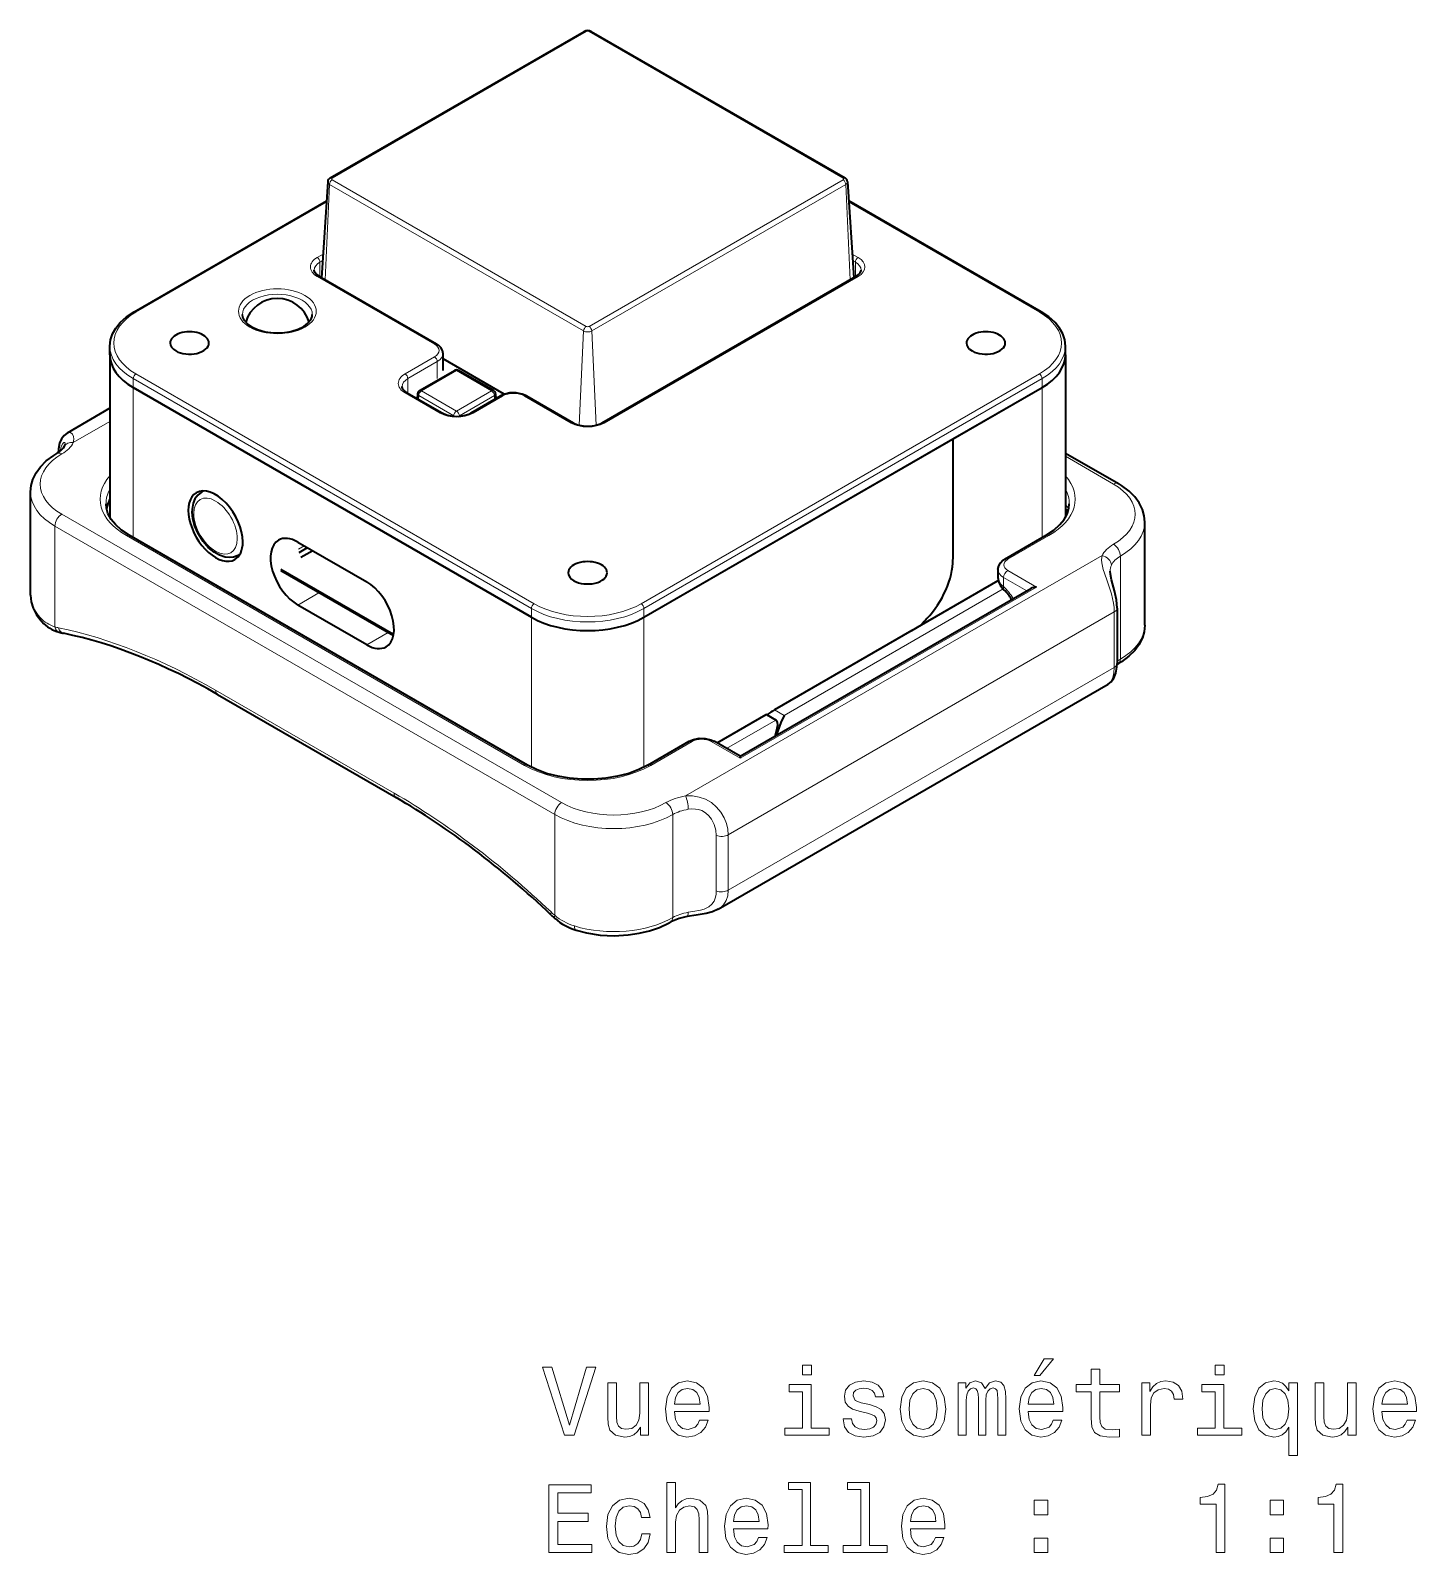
# Model space of a CAD drawing. Extents: x 525 to 800, y 334 to 571.
# Drawn here: x 702.4 to 773.8, y 492.6 to 571.1 of the extents above; entities that cross this region are included whole.
import ezdxf

# ---------------------------------------------------------------- set-up
doc = ezdxf.new("R2010")
doc.units = 0

msp = doc.modelspace()

# ---------------------------------------------------------------- linework, layer by layer
at = {"color": 7, "lineweight": 35, "ltscale": 0.37763}
for p, q in [((717.815, 563.503), (730.897, 571.055)), ((731.245, 571.055), (744.327, 563.503)), ((731.82, 550.886), (744.901, 558.438))]:
    msp.add_line(p, q, dxfattribs=at)
at = {"color": 7, "lineweight": 13, "ltscale": 0.377629}
for p, q in [((717.915, 563.493), (730.997, 571.045)), ((730.997, 555.854), (717.915, 563.407)), ((731.92, 550.876), (745.001, 558.428))]:
    msp.add_line(p, q, dxfattribs=at)
at = {"color": 7, "lineweight": 13, "ltscale": 0.37763}
for p, q in [((731.145, 571.045), (744.227, 563.493)), ((730.856, 555.618), (717.774, 563.171)), ((744.227, 563.407), (731.145, 555.854)), ((744.368, 563.171), (731.287, 555.618))]:
    msp.add_line(p, q, dxfattribs=at)
at = {"color": 7, "lineweight": 35, "ltscale": 0.123667}
for p, q in [((717.685, 563.301), (717.368, 558.365)), ((744.457, 563.301), (744.774, 558.365))]:
    msp.add_line(p, q, dxfattribs=at)
at = {"color": 7, "lineweight": 13, "ltscale": 0.122985}
for p, q in [((717.774, 563.171), (717.557, 558.256)), ((744.368, 563.171), (744.585, 558.256))]:
    msp.add_line(p, q, dxfattribs=at)
at = {"color": 7, "lineweight": 35, "ltscale": 0.286223}
for p, q in [((707.707, 556.601), (717.622, 562.326)), ((754.435, 556.601), (744.52, 562.326))]:
    msp.add_line(p, q, dxfattribs=at)
at = {"color": 7, "lineweight": 13, "ltscale": 0.283205}
for p, q in [((707.807, 556.591), (717.618, 562.255)), ((754.335, 556.591), (744.524, 562.255))]:
    msp.add_line(p, q, dxfattribs=at)
at = {"color": 7, "lineweight": 13, "ltscale": 0.008809}
for p, q in [((717.446, 559.584), (717.141, 559.408)), ((745.001, 559.408), (744.696, 559.584))]:
    msp.add_line(p, q, dxfattribs=at)
at = {"color": 7, "lineweight": 13, "ltscale": 0.004098}
msp.add_line((717.424, 559.245), (717.282, 559.163), dxfattribs=at)
at = {"color": 7, "lineweight": 13, "ltscale": 0.018721}
for p, q in [((717.282, 558.414), (717.282, 559.163)), ((744.86, 558.414), (744.86, 559.163))]:
    msp.add_line(p, q, dxfattribs=at)
at = {"color": 7, "lineweight": 13, "ltscale": 0.004097}
msp.add_line((744.86, 559.163), (744.718, 559.245), dxfattribs=at)
at = {"color": 7, "lineweight": 13, "ltscale": 0.174526}
msp.add_line((717.141, 558.428), (723.187, 554.938), dxfattribs=at)
at = {"color": 7, "lineweight": 35, "ltscale": 0.174527}
msp.add_line((717.241, 558.438), (723.287, 554.948), dxfattribs=at)
at = {"color": 7, "lineweight": 13, "ltscale": 0.121542}
for p, q in [((730.856, 555.618), (730.641, 550.761)), ((731.287, 555.618), (731.501, 550.761))]:
    msp.add_line(p, q, dxfattribs=at)
at = {"color": 7, "lineweight": 35, "ltscale": 0.011226}
for p, q in [((706.465, 554.387), (706.465, 554.836)), ((755.677, 554.387), (755.677, 554.836))]:
    msp.add_line(p, q, dxfattribs=at)
at = {"color": 7, "lineweight": 35, "ltscale": 0.209302}
for p, q in [((706.465, 554.387), (706.465, 546.015)), ((755.677, 554.387), (755.677, 546.015))]:
    msp.add_line(p, q, dxfattribs=at)
at = {"color": 7, "lineweight": 35, "ltscale": 0.021841}
msp.add_line((723.621, 553.574), (723.621, 554.448), dxfattribs=at)
at = {"color": 7, "lineweight": 13, "ltscale": 0.043888}
msp.add_line((723.187, 554.285), (721.667, 553.407), dxfattribs=at)
at = {"color": 7, "lineweight": 13, "ltscale": 0.043887}
for p, q in [((723.328, 554.04), (721.808, 553.162)), ((725.167, 551.386), (726.687, 552.264))]:
    msp.add_line(p, q, dxfattribs=at)
at = {"color": 7, "lineweight": 35, "ltscale": 0.052053}
msp.add_line((722.411, 552.545), (724.215, 553.586), dxfattribs=at)
at = {"color": 7, "lineweight": 13, "ltscale": 0.052051}
for p, q in [((722.511, 552.535), (724.315, 553.576)), ((722.37, 552.295), (724.173, 551.254)), ((722.511, 552.531), (724.315, 551.49)), ((724.463, 551.254), (726.266, 552.295))]:
    msp.add_line(p, q, dxfattribs=at)
at = {"color": 7, "lineweight": 13, "ltscale": 0.02184}
msp.add_line((723.328, 553.166), (723.328, 554.04), dxfattribs=at)
at = {"color": 7, "lineweight": 35, "ltscale": 0.091158}
msp.add_line((726.779, 552.36), (723.621, 554.183), dxfattribs=at)
at = {"color": 7, "lineweight": 13, "ltscale": 0.052052}
for p, q in [((726.125, 552.535), (724.322, 553.576)), ((721.667, 552.427), (723.47, 551.386)), ((724.322, 551.49), (726.125, 552.531))]:
    msp.add_line(p, q, dxfattribs=at)
at = {"color": 7, "lineweight": 35, "ltscale": 0.052052}
msp.add_line((726.225, 552.545), (724.422, 553.586), dxfattribs=at)
at = {"color": 7, "lineweight": 13, "ltscale": 0.011227}
for p, q in [((707.666, 553.162), (707.666, 552.713)), ((754.476, 553.162), (754.476, 552.713))]:
    msp.add_line(p, q, dxfattribs=at)
at = {"color": 7, "lineweight": 13}
for p, q in [((707.666, 553.162), (728.172, 541.323)), ((707.807, 553.407), (728.313, 541.568)), ((733.829, 541.568), (754.335, 553.407)), ((733.97, 541.323), (754.476, 553.162)), ((729.728, 531.321), (703.989, 546.181)), ((729.374, 530.708), (703.635, 545.568)), ((727.818, 533.239), (707.312, 545.079)), ((757.562, 544.043), (736.117, 531.662)), ((758.192, 541.141), (738.315, 529.665)), ((758.192, 538.283), (738.315, 526.807))]:
    msp.add_line(p, q, dxfattribs=at)
at = {"color": 7, "lineweight": 13, "ltscale": 0.018723}
msp.add_line((721.808, 552.413), (721.808, 553.162), dxfattribs=at)
at = {"color": 7, "lineweight": 35}
for p, q in [((707.666, 552.713), (728.172, 540.874)), ((728.172, 540.874), (707.666, 552.713)), ((733.97, 540.874), (754.476, 552.713)), ((727.968, 533.254), (707.462, 545.093)), ((737.798, 525.832), (757.881, 537.427))]:
    msp.add_line(p, q, dxfattribs=at)
at = {"color": 7, "lineweight": 13, "ltscale": 0.193422}
for p, q in [((707.666, 544.976), (707.666, 552.713)), ((754.476, 544.976), (754.476, 552.713))]:
    msp.add_line(p, q, dxfattribs=at)
at = {"color": 7, "lineweight": 35, "ltscale": 0.052051}
msp.add_line((721.767, 552.437), (723.57, 551.396), dxfattribs=at)
at = {"color": 7, "lineweight": 35, "ltscale": 0.006277}
for p, q in [((722.31, 552.383), (722.294, 552.132)), ((726.326, 552.383), (726.342, 552.132))]:
    msp.add_line(p, q, dxfattribs=at)
at = {"color": 7, "lineweight": 13, "ltscale": 0.005036}
for p, q in [((722.37, 552.295), (722.361, 552.094)), ((726.266, 552.295), (726.275, 552.094))]:
    msp.add_line(p, q, dxfattribs=at)
at = {"color": 7, "lineweight": 35, "ltscale": 0.043887}
msp.add_line((725.067, 551.396), (726.587, 552.274), dxfattribs=at)
at = {"color": 7, "lineweight": 13, "ltscale": 0.069402}
msp.add_line((727.818, 552.264), (730.223, 550.876), dxfattribs=at)
at = {"color": 7, "lineweight": 35, "ltscale": 0.069403}
msp.add_line((727.918, 552.274), (730.323, 550.886), dxfattribs=at)
at = {"color": 7, "lineweight": 35, "ltscale": 0.132681}
msp.add_line((749.88, 550.059), (754.476, 552.713), dxfattribs=at)
at = {"color": 7, "lineweight": 35, "ltscale": 0.063616}
msp.add_line((706.465, 551.634), (704.261, 550.362), dxfattribs=at)
at = {"color": 7, "lineweight": 13, "ltscale": 0.000707141}
msp.add_line((724.173, 551.254), (724.172, 551.225), dxfattribs=at)
at = {"color": 7, "lineweight": 13, "ltscale": 0.000707208}
msp.add_line((724.463, 551.254), (724.464, 551.225), dxfattribs=at)
at = {"color": 7, "lineweight": 13, "ltscale": 0.054419}
msp.add_line((706.465, 550.958), (704.58, 549.87), dxfattribs=at)
at = {"color": 7, "lineweight": 35, "ltscale": 0.459278}
msp.add_line((733.97, 540.874), (749.88, 550.059), dxfattribs=at)
at = {"color": 7, "lineweight": 35, "ltscale": 0.155135}
msp.add_line((749.88, 550.059), (749.88, 543.854), dxfattribs=at)
msp.add_line((749.88, 550.059), (749.88, 543.854), dxfattribs=at)
at = {"color": 7, "lineweight": 35, "ltscale": 0.078696}
msp.add_line((755.677, 549.331), (758.403, 547.757), dxfattribs=at)
at = {"color": 7, "lineweight": 13, "ltscale": 0.07148}
msp.add_line((758.153, 547.732), (755.677, 549.162), dxfattribs=at)
at = {"color": 7, "lineweight": 35, "ltscale": 0.132687}
msp.add_line((702.376, 542.016), (702.376, 547.324), dxfattribs=at)
at = {"color": 7, "lineweight": 35, "ltscale": 0.002855}
msp.add_line((711.277, 547.376), (711.178, 547.319), dxfattribs=at)
at = {"color": 7, "lineweight": 35, "ltscale": 0.00243}
msp.add_line((755.677, 546.225), (755.757, 546.17), dxfattribs=at)
at = {"color": 7, "lineweight": 35, "ltscale": 0.000408309}
msp.add_line((755.828, 546.362), (755.815, 546.373), dxfattribs=at)
at = {"color": 7, "lineweight": 35, "ltscale": 0.132674}
msp.add_line((759.766, 540.466), (759.766, 545.773), dxfattribs=at)
at = {"color": 7, "lineweight": 13, "ltscale": 0.129861}
for p, q in [((703.635, 545.568), (703.635, 540.374)), ((729.374, 530.708), (729.374, 525.514))]:
    msp.add_line(p, q, dxfattribs=at)
at = {"color": 7, "lineweight": 35, "ltscale": 0.061236}
for p, q in [((752.559, 543.869), (754.68, 545.093)), ((734.174, 533.254), (736.295, 534.479))]:
    msp.add_line(p, q, dxfattribs=at)
at = {"color": 7, "lineweight": 13, "ltscale": 0.061238}
msp.add_line((754.83, 545.079), (752.708, 543.854), dxfattribs=at)
at = {"color": 7, "lineweight": 35, "ltscale": 0.102675}
for p, q in [((716.141, 544.742), (719.697, 542.688)), ((719.697, 539.447), (716.141, 541.5))]:
    msp.add_line(p, q, dxfattribs=at)
at = {"color": 7, "lineweight": 13, "ltscale": 0.008436}
msp.add_line((716.184, 544.379), (716.476, 544.548), dxfattribs=at)
at = {"color": 7, "lineweight": 35, "ltscale": 0.012095}
msp.add_line((716.218, 544.213), (716.637, 544.455), dxfattribs=at)
at = {"color": 7, "lineweight": 35, "ltscale": 0.017762}
msp.add_line((716.914, 544.295), (716.298, 543.94), dxfattribs=at)
at = {"color": 7, "lineweight": 35, "ltscale": 0.002854}
msp.add_line((713.162, 544.111), (713.063, 544.054), dxfattribs=at)
at = {"color": 7, "lineweight": 35, "ltscale": 0.167708}
msp.add_line((715.271, 543.347), (721.08, 539.993), dxfattribs=at)
at = {"color": 7, "lineweight": 13, "ltscale": 0.132681}
for p, q in [((758.507, 544.017), (758.507, 538.71)), ((735.455, 530.708), (735.455, 525.401))]:
    msp.add_line(p, q, dxfattribs=at)
at = {"color": 7, "lineweight": 35, "ltscale": 0.167301}
msp.add_line((721.066, 539.919), (715.271, 543.265), dxfattribs=at)
at = {"color": 7, "lineweight": 35, "ltscale": 0.114252}
msp.add_line((748.263, 540.471), (752.221, 542.756), dxfattribs=at)
at = {"color": 7, "lineweight": 35, "ltscale": 0.010335}
msp.add_line((752.203, 543.323), (752.203, 542.91), dxfattribs=at)
at = {"color": 7, "lineweight": 13, "ltscale": 0.01174}
msp.add_line((752.496, 542.915), (752.496, 542.445), dxfattribs=at)
at = {"color": 7, "lineweight": 13, "ltscale": 0.034206}
msp.add_line((753.681, 542.231), (752.496, 542.915), dxfattribs=at)
at = {"color": 7, "lineweight": 13, "ltscale": 0.042866}
for p, q in [((754.193, 542.425), (752.708, 543.282)), ((738.92, 533.607), (737.435, 534.464))]:
    msp.add_line(p, q, dxfattribs=at)
at = {"color": 7, "lineweight": 13, "ltscale": 0.031567}
msp.add_line((716.141, 541.5), (717.234, 542.132), dxfattribs=at)
at = {"color": 7, "lineweight": 13, "ltscale": 0.440908}
msp.add_line((754.193, 542.425), (738.92, 533.607), dxfattribs=at)
at = {"color": 7, "lineweight": 35, "ltscale": 0.432248}
msp.add_line((738.92, 533.708), (753.893, 542.353), dxfattribs=at)
at = {"color": 7, "lineweight": 13, "ltscale": 0.32572}
msp.add_line((752.466, 542.326), (741.183, 535.811), dxfattribs=at)
at = {"color": 7, "lineweight": 13, "ltscale": 0.011226}
for p, q in [((728.172, 541.323), (728.172, 540.874)), ((733.97, 541.323), (733.97, 540.874))]:
    msp.add_line(p, q, dxfattribs=at)
at = {"color": 7, "lineweight": 13, "ltscale": 0.071443}
for p, q in [((758.192, 541.141), (758.192, 538.283)), ((737.694, 529.626), (737.694, 526.768)), ((738.315, 529.665), (738.315, 526.807))]:
    msp.add_line(p, q, dxfattribs=at)
at = {"color": 7, "lineweight": 35, "ltscale": 0.071443}
msp.add_line((758.339, 541.345), (758.339, 538.487), dxfattribs=at)
at = {"color": 7, "lineweight": 13, "ltscale": 0.193239}
for p, q in [((728.172, 533.144), (728.172, 540.874)), ((733.97, 533.144), (733.97, 540.874))]:
    msp.add_line(p, q, dxfattribs=at)
at = {"color": 7, "lineweight": 35, "ltscale": 0.014547}
msp.add_line((747.759, 540.18), (748.263, 540.471), dxfattribs=at)
at = {"color": 7, "lineweight": 13, "ltscale": 0.031568}
msp.add_line((719.697, 539.447), (720.791, 540.078), dxfattribs=at)
at = {"color": 7, "lineweight": 35, "ltscale": 0.204125}
msp.add_line((747.759, 540.18), (740.688, 536.097), dxfattribs=at)
at = {"color": 7, "lineweight": 35, "ltscale": 0.001906}
msp.add_line((758.403, 538.481), (758.338, 538.441), dxfattribs=at)
at = {"color": 7, "lineweight": 13, "ltscale": 0.265361}
msp.add_line((711.908, 537.118), (721.101, 531.81), dxfattribs=at)
at = {"color": 7, "lineweight": 35, "ltscale": 0.265362}
msp.add_line((712.012, 536.889), (721.204, 531.582), dxfattribs=at)
at = {"color": 7, "lineweight": 35, "ltscale": 0.07299}
msp.add_line((737.735, 534.392), (740.263, 535.852), dxfattribs=at)
at = {"color": 7, "lineweight": 13, "ltscale": 0.07299}
msp.add_line((740.758, 535.566), (738.23, 534.107), dxfattribs=at)
at = {"color": 7, "lineweight": 13, "ltscale": 0.014289}
for p, q in [((740.263, 535.852), (740.758, 535.566)), ((741.183, 535.811), (740.688, 536.097))]:
    msp.add_line(p, q, dxfattribs=at)
at = {"color": 7, "lineweight": 35, "ltscale": 0.014289}
msp.add_line((740.278, 535.854), (740.773, 535.568), dxfattribs=at)
at = {"color": 7, "lineweight": 13, "ltscale": 0.061237}
msp.add_line((736.445, 534.464), (734.324, 533.239), dxfattribs=at)
at = {"color": 7, "lineweight": 35, "ltscale": 0.038536}
msp.add_line((738.92, 533.708), (737.585, 534.479), dxfattribs=at)
at = {"color": 7, "lineweight": 35, "ltscale": 0.002536}
msp.add_line((738.92, 533.708), (738.92, 533.607), dxfattribs=at)
at = {"color": 7, "lineweight": 35}
for points in [[(717.241, 558.438), (717.114, 558.529), (717.033, 558.621), (716.991, 558.73), (716.99, 558.755)], [(744.901, 558.438), (745.028, 558.529), (745.109, 558.621), (745.151, 558.73), (745.153, 558.755)], [(706.465, 554.836), (706.5, 555.159), (706.603, 555.473), (706.767, 555.768), (706.997, 556.052), (707.321, 556.343), (707.707, 556.601)], [(713.776, 555.825), (713.55, 555.985), (713.395, 556.158), (713.311, 556.33), (713.29, 556.469)], [(713.776, 555.825), (714.064, 555.69), (714.461, 555.577), (714.898, 555.52), (715.347, 555.524), (715.78, 555.589), (716.168, 555.711), (716.447, 555.851), (716.662, 556.014), (716.808, 556.192), (716.877, 556.358), (716.89, 556.469)], [(755.677, 554.836), (755.642, 555.159), (755.539, 555.473), (755.375, 555.768), (755.145, 556.052), (754.821, 556.343), (754.435, 556.601)], [(723.621, 554.448), (723.59, 554.617), (723.51, 554.759), (723.384, 554.883), (723.287, 554.948)], [(721.767, 552.437), (721.639, 552.528), (721.559, 552.62), (721.517, 552.729), (721.515, 552.754)], [(727.918, 552.274), (727.696, 552.37), (727.383, 552.43), (727.058, 552.424), (726.809, 552.37), (726.587, 552.274)], [(723.57, 551.396), (723.803, 551.295), (724.088, 551.234), (724.396, 551.221), (724.695, 551.259), (724.958, 551.341), (725.067, 551.396)], [(730.323, 550.886), (730.556, 550.785), (730.841, 550.724), (731.148, 550.711), (731.448, 550.749), (731.711, 550.831), (731.82, 550.886)], [(703.739, 549.308), (703.946, 549.453), (704.079, 549.594), (704.129, 549.677)], [(704.261, 550.362), (704.107, 550.241), (703.973, 550.058), (703.877, 549.831), (703.817, 549.544), (703.804, 549.348)], [(702.376, 547.324), (702.406, 547.65), (702.495, 547.967), (702.666, 548.314), (702.892, 548.624), (703.189, 548.921), (703.578, 549.211), (703.739, 549.308)], [(711.178, 547.319), (710.987, 547.168), (710.845, 546.97), (710.753, 546.741), (710.703, 546.439), (710.7, 546.334)], [(759.766, 545.773), (759.736, 546.099), (759.647, 546.415), (759.477, 546.763), (759.25, 547.073), (758.953, 547.37), (758.564, 547.659), (758.403, 547.757)], [(707.462, 545.093), (707.066, 545.357), (706.746, 545.645), (706.529, 545.912), (706.366, 546.214), (706.286, 546.483), (706.265, 546.712)], [(754.68, 545.093), (755.076, 545.357), (755.396, 545.645), (755.613, 545.912), (755.776, 546.214), (755.856, 546.483), (755.877, 546.712)], [(713.063, 544.054), (712.836, 543.965), (712.643, 543.94), (712.398, 543.964), (712.11, 544.061), (711.835, 544.219), (711.534, 544.471), (711.266, 544.78), (711.01, 545.184), (710.843, 545.565), (710.737, 545.954), (710.701, 546.281), (710.7, 546.334)], [(752.203, 543.323), (752.239, 543.515), (752.327, 543.672), (752.46, 543.803), (752.559, 543.869)], [(752.203, 542.91), (752.241, 542.681), (752.339, 542.482), (752.509, 542.284)], [(758.339, 541.345), (758.305, 541.763), (758.208, 542.231), (758.056, 542.795), (757.991, 543.097), (757.98, 543.244)], [(702.376, 542.016), (702.412, 541.658), (702.506, 541.345), (702.681, 541.002), (702.918, 540.686), (702.956, 540.644)], [(759.766, 540.466), (759.733, 540.124), (759.643, 539.81), (759.471, 539.466), (759.248, 539.163), (758.949, 538.865), (758.562, 538.578), (758.403, 538.481)], [(757.881, 537.427), (758.033, 537.547), (758.167, 537.728), (758.273, 537.986), (758.33, 538.293), (758.339, 538.487)], [(740.722, 534.749), (740.835, 535.155), (740.862, 535.326), (740.855, 535.453), (740.814, 535.535), (740.773, 535.568)], [(741.183, 535.811), (741.028, 535.447), (740.778, 534.781)], [(736.295, 534.479), (736.514, 534.574), (736.816, 534.632), (737.126, 534.626), (737.423, 534.555), (737.585, 534.479)], [(734.174, 533.254), (733.709, 533.022), (733.185, 532.828), (732.615, 532.677), (732.011, 532.575), (731.387, 532.523), (730.755, 532.523), (730.131, 532.575), (729.527, 532.677), (728.957, 532.828), (728.433, 533.022), (727.968, 533.254)], [(736.195, 525.453), (735.784, 525.357), (735.436, 525.218), (735.352, 525.172)], [(737.798, 525.832), (737.505, 525.698), (737.176, 525.605), (736.662, 525.518), (736.195, 525.453)], [(730.479, 524.743), (731.015, 524.605), (731.718, 524.497), (732.439, 524.463), (733.16, 524.502), (733.723, 524.586), (734.263, 524.717), (734.773, 524.892), (735.242, 525.111), (735.352, 525.172)]]:
    msp.add_lwpolyline(points, dxfattribs=at)
at = {"color": 7, "lineweight": 13}
for points in [[(704.162, 549.778), (704.154, 549.832), (704.145, 549.851), (704.125, 549.867), (704.101, 549.867), (704.082, 549.859), (704.042, 549.823), (703.956, 549.661), (703.899, 549.414)], [(704.58, 549.87), (704.602, 550.037), (704.585, 550.186), (704.533, 550.304), (704.437, 550.383), (704.319, 550.387), (704.261, 550.362)], [(757.562, 544.043), (757.541, 543.83), (757.553, 543.675), (757.629, 543.338), (757.689, 543.148), (757.827, 542.749), (758.044, 542.079), (758.152, 541.599), (758.182, 541.366), (758.192, 541.141)], [(752.496, 542.445), (752.333, 542.598), (752.229, 542.771), (752.203, 542.91)], [(758.192, 538.283), (758.174, 538.01), (758.117, 537.768), (758.025, 537.572), (757.956, 537.487), (757.881, 537.427)], [(740.698, 534.735), (740.797, 535.097), (740.83, 535.272), (740.836, 535.434), (740.809, 535.517), (740.758, 535.566)], [(736.117, 531.662), (736.463, 531.664), (736.807, 531.609), (737.138, 531.495), (737.445, 531.319), (737.713, 531.091), (737.936, 530.823), (738.1, 530.544), (738.218, 530.252), (738.291, 529.956), (738.315, 529.665)], [(736.25, 530.975), (736.435, 530.994), (736.62, 530.989), (736.786, 530.961), (736.944, 530.909), (737.145, 530.798), (737.317, 530.647), (737.457, 530.464), (737.589, 530.194), (737.668, 529.909), (737.694, 529.626)], [(737.694, 526.768), (737.684, 526.602), (737.654, 526.443), (737.58, 526.251), (737.465, 526.086), (737.31, 525.952), (737.07, 525.833), (736.886, 525.778), (736.486, 525.704), (736.25, 525.668)], [(738.315, 526.807), (738.289, 526.526), (738.205, 526.269), (738.063, 526.048), (737.942, 525.931), (737.798, 525.832)]]:
    msp.add_lwpolyline(points, dxfattribs=at)
for points in [[(754.07, 501.801), (754.367, 501.801), (755.068, 502.659), (754.574, 502.659)], [(731.007, 502.23), (730.129, 499.25), (729.227, 502.23), (728.747, 502.23), (729.877, 498.725), (730.382, 498.725), (731.486, 502.23)], [(742.601, 502.346), (742.132, 502.346), (742.132, 501.842), (742.601, 501.842)], [(757.005, 500.964), (757.005, 499.608), (757.035, 499.169), (757.176, 498.866), (757.459, 498.69), (757.938, 498.629), (758.462, 498.654), (758.462, 499.038), (758.079, 499.008), (757.731, 499.048), (757.544, 499.174), (757.464, 499.386), (757.448, 499.683), (757.448, 500.964), (758.462, 500.964), (758.462, 501.343), (757.448, 501.343), (757.448, 502.134), (757.005, 502.134), (757.005, 501.343), (756.238, 501.343), (756.238, 500.964)], [(763.853, 502.346), (763.384, 502.346), (763.384, 501.842), (763.853, 501.842)], [(734.209, 501.433), (733.766, 501.433), (733.766, 499.87), (733.715, 499.507), (733.569, 499.245), (733.342, 499.083), (733.044, 499.033), (732.807, 499.073), (732.656, 499.194), (732.57, 499.401), (732.55, 499.693), (732.55, 501.433), (732.106, 501.433), (732.106, 499.653), (732.121, 499.295), (732.217, 498.997), (732.51, 498.725), (732.979, 498.629), (733.231, 498.665), (733.448, 498.755), (733.634, 498.912), (733.786, 499.139), (733.786, 498.725), (734.209, 498.725)], [(735.546, 499.951), (737.321, 499.951), (737.326, 500.157), (737.245, 500.737), (737.023, 501.171), (736.67, 501.433), (736.201, 501.529), (735.742, 501.428), (735.389, 501.146), (735.162, 500.687), (735.082, 500.082), (735.157, 499.461), (735.384, 499.008), (735.732, 498.725), (736.186, 498.629), (736.58, 498.695), (736.902, 498.866), (737.139, 499.139), (737.276, 499.502), (736.837, 499.502), (736.746, 499.3), (736.615, 499.149), (736.242, 499.028), (735.954, 499.083), (735.737, 499.26), (735.596, 499.547), (735.546, 499.935)], [(735.546, 500.324), (735.601, 500.672), (735.737, 500.929), (735.944, 501.085), (736.216, 501.141), (736.484, 501.085), (736.691, 500.929), (736.817, 500.672), (736.862, 500.324)], [(742.586, 499.098), (742.586, 501.343), (741.446, 501.343), (741.446, 500.964), (742.142, 500.964), (742.142, 499.098), (741.234, 499.098), (741.234, 498.725), (743.504, 498.725), (743.504, 499.098)], [(745.592, 500.304), (745.163, 500.404), (744.845, 500.52), (744.74, 500.758), (744.77, 500.924), (744.876, 501.045), (745.047, 501.121), (745.294, 501.151), (745.531, 501.121), (745.718, 501.03), (745.839, 500.894), (745.889, 500.712), (746.323, 500.712), (746.323, 500.722), (746.247, 501.05), (746.041, 501.307), (745.718, 501.469), (745.294, 501.529), (744.866, 501.469), (744.553, 501.302), (744.356, 501.055), (744.296, 500.742), (744.341, 500.44), (744.482, 500.228), (744.714, 500.077), (745.052, 499.971), (745.547, 499.85), (745.849, 499.724), (745.93, 499.623), (745.96, 499.471), (745.915, 499.285), (745.794, 499.144), (745.597, 499.053), (745.335, 499.023), (745.057, 499.053), (744.856, 499.159), (744.719, 499.33), (744.664, 499.567), (744.235, 499.567), (744.306, 499.164), (744.513, 498.871), (744.84, 498.695), (745.294, 498.629), (745.768, 498.695), (746.116, 498.871), (746.328, 499.154), (746.404, 499.522), (746.348, 499.84), (746.192, 500.057), (745.935, 500.198)], [(747.17, 500.077), (747.251, 499.461), (747.483, 499.008), (747.851, 498.725), (748.345, 498.629), (748.835, 498.725), (749.203, 499.002), (749.435, 499.456), (749.521, 500.077), (749.435, 500.692), (749.203, 501.151), (748.835, 501.428), (748.345, 501.529), (747.851, 501.428), (747.483, 501.146), (747.251, 500.692)], [(747.624, 500.082), (747.67, 500.536), (747.811, 500.863), (748.038, 501.065), (748.345, 501.136), (748.648, 501.065), (748.875, 500.868), (749.016, 500.536), (749.067, 500.082), (749.016, 499.623), (748.875, 499.29), (748.648, 499.088), (748.345, 499.023), (748.038, 499.088), (747.811, 499.29), (747.67, 499.623)], [(750.161, 498.725), (750.57, 498.725), (750.57, 500.536), (750.595, 500.808), (750.67, 501.005), (750.786, 501.121), (750.938, 501.166), (751.059, 501.126), (751.139, 501.025), (751.18, 500.853), (751.195, 500.626), (751.195, 498.725), (751.578, 498.725), (751.578, 500.536), (751.603, 500.803), (751.679, 501), (751.8, 501.121), (751.951, 501.166), (752.072, 501.126), (752.153, 501.025), (752.204, 500.626), (752.204, 498.725), (752.612, 498.725), (752.612, 500.596), (752.587, 500.984), (752.506, 501.282), (752.345, 501.464), (752.083, 501.529), (751.775, 501.428), (751.538, 501.136), (751.351, 501.423), (751.039, 501.529), (750.751, 501.428), (750.554, 501.146), (750.554, 501.433), (750.161, 501.433)], [(753.762, 499.951), (755.537, 499.951), (755.542, 500.157), (755.461, 500.737), (755.24, 501.171), (754.887, 501.433), (754.418, 501.529), (753.959, 501.428), (753.606, 501.146), (753.379, 500.687), (753.298, 500.082), (753.374, 499.461), (753.601, 499.008), (753.948, 498.725), (754.402, 498.629), (754.796, 498.695), (755.119, 498.866), (755.356, 499.139), (755.492, 499.502), (755.053, 499.502), (754.962, 499.3), (754.831, 499.149), (754.458, 499.028), (754.17, 499.083), (753.954, 499.26), (753.812, 499.547), (753.762, 499.935)], [(753.762, 500.324), (753.817, 500.672), (753.954, 500.929), (754.16, 501.085), (754.433, 501.141), (754.7, 501.085), (754.907, 500.929), (755.033, 500.672), (755.078, 500.324)], [(759.612, 498.725), (760.056, 498.725), (760.056, 500.273), (760.101, 500.647), (760.237, 500.914), (760.459, 501.075), (760.757, 501.131), (760.979, 501.095), (761.145, 500.995), (761.246, 500.823), (761.281, 500.591), (761.73, 500.591), (761.67, 501), (761.503, 501.292), (761.226, 501.469), (760.848, 501.529), (760.59, 501.489), (760.369, 501.388), (760.172, 501.216), (760.016, 500.984), (760.016, 501.433), (759.612, 501.433)], [(763.838, 499.098), (763.838, 501.343), (762.698, 501.343), (762.698, 500.964), (763.394, 500.964), (763.394, 499.098), (762.487, 499.098), (762.487, 498.725), (764.756, 498.725), (764.756, 499.098)], [(767.182, 501.015), (767.026, 501.242), (766.849, 501.403), (766.642, 501.494), (766.405, 501.529), (765.977, 501.428), (765.644, 501.146), (765.427, 500.692), (765.351, 500.082), (765.427, 499.466), (765.644, 499.013), (765.977, 498.725), (766.405, 498.629), (766.642, 498.66), (766.844, 498.745), (767.021, 498.902), (767.182, 499.139), (767.182, 497.676), (767.626, 497.676), (767.626, 501.433), (767.182, 501.433)], [(765.805, 500.082), (765.851, 500.531), (765.992, 500.858), (766.204, 501.06), (766.481, 501.131), (766.773, 501.06), (766.995, 500.863), (767.126, 500.536), (767.177, 500.082), (767.126, 499.623), (766.995, 499.295), (766.773, 499.093), (766.481, 499.028), (766.204, 499.093), (765.992, 499.295), (765.851, 499.628)], [(770.642, 501.433), (770.198, 501.433), (770.198, 499.87), (770.147, 499.507), (770.001, 499.245), (769.774, 499.083), (769.477, 499.033), (769.24, 499.073), (769.088, 499.194), (769.003, 499.401), (768.982, 499.693), (768.982, 501.433), (768.539, 501.433), (768.539, 499.653), (768.554, 499.295), (768.65, 498.997), (768.942, 498.725), (769.411, 498.629), (769.663, 498.665), (769.88, 498.755), (770.067, 498.912), (770.218, 499.139), (770.218, 498.725), (770.642, 498.725)], [(771.978, 499.951), (773.753, 499.951), (773.758, 500.157), (773.678, 500.737), (773.456, 501.171), (773.103, 501.433), (772.634, 501.529), (772.175, 501.428), (771.822, 501.146), (771.595, 500.687), (771.514, 500.082), (771.59, 499.461), (771.817, 499.008), (772.165, 498.725), (772.619, 498.629), (773.012, 498.695), (773.335, 498.866), (773.572, 499.139), (773.708, 499.502), (773.269, 499.502), (773.178, 499.3), (773.047, 499.149), (772.674, 499.028), (772.387, 499.083), (772.17, 499.26), (772.028, 499.547), (771.978, 499.935)], [(771.978, 500.324), (772.034, 500.672), (772.17, 500.929), (772.376, 501.085), (772.649, 501.141), (772.916, 501.085), (773.123, 500.929), (773.249, 500.672), (773.294, 500.324)], [(735.157, 492.678), (735.601, 492.678), (735.601, 494.242), (735.647, 494.6), (735.793, 494.862), (736.02, 495.023), (736.322, 495.084), (736.565, 495.033), (736.716, 494.897), (736.791, 494.67), (736.817, 494.368), (736.817, 492.678), (737.26, 492.678), (737.26, 494.459), (737.24, 494.817), (737.15, 495.114), (736.852, 495.386), (736.388, 495.482), (736.136, 495.447), (735.919, 495.351), (735.737, 495.2), (735.601, 494.993), (735.601, 496.299), (735.157, 496.299)], [(742.112, 495.926), (742.112, 493.051), (741.199, 493.051), (741.199, 492.678), (743.464, 492.678), (743.464, 493.051), (742.556, 493.051), (742.556, 496.299), (741.416, 496.299), (741.416, 495.926)], [(745.148, 495.926), (745.148, 493.051), (744.235, 493.051), (744.235, 492.678), (746.5, 492.678), (746.5, 493.051), (745.592, 493.051), (745.592, 496.299), (744.452, 496.299), (744.452, 495.926)], [(729.07, 492.678), (731.289, 492.678), (731.289, 493.102), (729.534, 493.102), (729.534, 494.287), (731.098, 494.287), (731.098, 494.706), (729.534, 494.706), (729.534, 495.755), (731.249, 495.755), (731.249, 496.178), (729.07, 496.178)], [(733.846, 494.489), (734.285, 494.489), (734.194, 494.892), (733.977, 495.21), (733.639, 495.407), (733.201, 495.482), (732.716, 495.381), (732.348, 495.099), (732.116, 494.64), (732.036, 494.025), (732.111, 493.415), (732.338, 492.961), (732.696, 492.678), (733.186, 492.582), (733.619, 492.658), (733.957, 492.87), (734.189, 493.203), (734.29, 493.647), (733.866, 493.647), (733.791, 493.364), (733.65, 493.152), (733.448, 493.021), (733.201, 492.981), (732.893, 493.046), (732.671, 493.248), (732.535, 493.576), (732.49, 494.04), (732.535, 494.494), (732.676, 494.822), (732.903, 495.023), (733.201, 495.094), (733.463, 495.049), (733.66, 494.933), (733.791, 494.741)], [(738.582, 493.904), (740.357, 493.904), (740.362, 494.111), (740.281, 494.69), (740.059, 495.124), (739.706, 495.386), (739.237, 495.482), (738.779, 495.381), (738.425, 495.099), (738.198, 494.64), (738.118, 494.035), (738.193, 493.415), (738.42, 492.961), (738.768, 492.678), (739.222, 492.582), (739.616, 492.648), (739.938, 492.819), (740.175, 493.092), (740.312, 493.455), (739.873, 493.455), (739.782, 493.253), (739.651, 493.102), (739.278, 492.981), (738.99, 493.036), (738.773, 493.213), (738.632, 493.5), (738.582, 493.889)], [(747.69, 493.904), (749.465, 493.904), (749.47, 494.111), (749.389, 494.69), (749.168, 495.124), (748.815, 495.386), (748.345, 495.482), (747.887, 495.381), (747.534, 495.099), (747.307, 494.64), (747.226, 494.035), (747.302, 493.415), (747.529, 492.961), (747.876, 492.678), (748.33, 492.582), (748.724, 492.648), (749.047, 492.819), (749.284, 493.092), (749.42, 493.455), (748.981, 493.455), (748.89, 493.253), (748.759, 493.102), (748.386, 492.981), (748.098, 493.036), (747.882, 493.213), (747.74, 493.5), (747.69, 493.889)], [(763.435, 492.678), (763.894, 492.678), (763.894, 496.203), (763.551, 496.203), (763.46, 495.896), (763.278, 495.689), (763.001, 495.568), (762.618, 495.528), (762.618, 495.17), (763.435, 495.17)], [(769.507, 492.678), (769.966, 492.678), (769.966, 496.203), (769.623, 496.203), (769.532, 495.896), (769.351, 495.689), (769.073, 495.568), (768.69, 495.528), (768.69, 495.17), (769.507, 495.17)], [(738.582, 494.277), (738.637, 494.625), (738.773, 494.882), (738.98, 495.038), (739.253, 495.094), (739.52, 495.038), (739.727, 494.882), (739.853, 494.625), (739.898, 494.277)], [(747.69, 494.277), (747.745, 494.625), (747.882, 494.882), (748.088, 495.038), (748.361, 495.094), (748.628, 495.038), (748.835, 494.882), (748.961, 494.625), (749.006, 494.277)], [(754.07, 494.635), (754.766, 494.635), (754.766, 495.386), (754.07, 495.386)], [(766.214, 494.635), (766.91, 494.635), (766.91, 495.386), (766.214, 495.386)], [(754.07, 492.678), (754.766, 492.678), (754.766, 493.43), (754.07, 493.43)], [(766.214, 492.678), (766.91, 492.678), (766.91, 493.43), (766.214, 493.43)]]:
    msp.add_lwpolyline(points, close=True, dxfattribs=at)
at = {"color": 7, "lineweight": 35}
for centre, radius, start, end in [((731.071, 570.736), 0.364, 61.32495, 118.67504), ((717.935, 563.281), 0.251, 118.45063, 175.39347), ((744.207, 563.281), 0.251, 4.60653, 61.54938), ((715.09, 555.595), 1.7, 16.40997, 163.59031), ((724.318, 553.406), 0.208, 60.10648, 119.89352), ((722.512, 552.37), 0.202, 119.903, 176.27299), ((726.124, 552.37), 0.202, 3.72701, 60.097), ((703.812, 549.841), 0.356, 332.5622, 349.84448), ((707.741, 546.211), 1.474, 149.93191, 169.98476), ((750.962, 540.658), 2.244, 30.0569, 46.4159), ((754.18, 541.808), 0.616, 88.72146, 117.71305), ((704.369, 541.952), 1.925, 222.7893, 254.42506), ((704.723, 543.15), 3.174, 254.08413, 258.2342), ((733.69, 530.269), 6.535, 226.54586, 228.95706), ((731.34, 527.573), 2.957, 228.99955, 253.08546)]:
    msp.add_arc(centre, radius, start, end, dxfattribs=at)
at = {"color": 7, "lineweight": 13}
for centre, radius, start, end in [((708.049, 546.216), 1.782, 152.75315, 171.50433), ((755.357, 546.261), 0.508, 17.58363, 50.86258), ((755.403, 545.77), 0.731, 55.64877, 67.98357), ((758.694, 543.263), 0.714, 155.51333, 181.51638), ((704.148, 542.026), 1.729, 222.92176, 252.75635), ((731.232, 527.748), 2.906, 230.24844, 253.17404)]:
    msp.add_arc(centre, radius, start, end, dxfattribs=at)
for centre, major_axis, ratio, start_param, end_param in [((730.997, 570.882), (0.1, -0.173), 0.57735, 2.356194, 3.141593), ((731.071, 571.002), (-0.105, 0), 0.57735, 3.926991, 5.497784), ((731.145, 570.882), (-0.1, -0.173), 0.57735, 3.141593, 3.926991), ((717.99, 563.295), (-0.305, 0), 0.57735, 6.246119, 7.068583), ((717.915, 563.243), (0.1, 0.173), 0.57735, 0.785398, 2.303835), ((717.915, 563.329), (0.1, -0.173), 0.57735, 2.356194, 3.141593), ((717.99, 563.45), (-0.105, 0), 0.57735, 5.497787, 7.06858), ((744.227, 563.329), (-0.1, -0.173), 0.57735, 3.141593, 3.926991), ((744.153, 563.45), (-0.105, 0), 0.57735, 2.356194, 3.926987), ((744.227, 563.243), (-0.1, 0.173), 0.57735, 3.979351, 5.497787), ((744.153, 563.295), (-0.305, 0), 0.57735, 2.356194, 3.178659), ((717.99, 558.918), (1.2, 0), 0.57735, 2.356194, 3.926991), ((717.99, 558.755), (1, 0), 0.57735, 2.356194, 3.141593), ((717.141, 559.245), (-0.1, 0.173), 0.57735, 3.926991, 5.497787), ((745.001, 559.245), (0.1, 0.173), 0.57735, 0.785398, 2.356194), ((744.153, 558.755), (1, 0), 0.57735, 6.283185, 7.068583), ((744.153, 558.918), (1.2, 0), 0.57735, 5.497787, 7.068583), ((717.141, 558.265), (-0.1, -0.173), 0.57735, 3.141593, 3.926991), ((745.001, 558.265), (0.1, -0.173), 0.57735, 2.356194, 3.141593), ((715.09, 556.632), (2, 0), 0.57735, 0.785398, 7.068583), ((715.09, 556.469), (1.8, 0), 0.57735, 6.283185, 9.424778), ((710.565, 554.999), (3.9, 0), 0.57735, 2.356194, 3.926991), ((707.807, 556.428), (0.1, -0.173), 0.57735, 2.356194, 3.141593), ((754.335, 556.428), (-0.1, -0.173), 0.57735, 3.141593, 3.926991), ((751.577, 554.999), (3.9, 0), 0.57735, 5.497787, 7.068583), ((730.997, 555.691), (0.1, 0.173), 0.57735, 0.785398, 2.303835), ((731.071, 555.742), (-0.305, 0), 0.57735, 0.785398, 2.356194), ((731.071, 555.897), (-0.105, 0), 0.57735, 0.785398, 2.356191), ((731.145, 555.691), (-0.1, 0.173), 0.57735, 3.979351, 5.497787), ((710.565, 554.836), (4.1, 0), 0.57735, 3.141593, 3.926991), ((723.187, 554.774), (-0.1, -0.173), 0.57735, 3.141593, 3.926991), ((722.621, 554.611), (0.8, 0), 0.57735, 5.497787, 7.068583), ((722.621, 554.448), (1, 0), 0.57735, 5.497787, 6.283185), ((751.577, 554.836), (4.1, 0), 0.57735, 5.497787, 6.283185), ((723.187, 554.121), (-0.1, 0.173), 0.57735, 3.926991, 5.497787), ((724.315, 553.413), (0.1, -0.173), 0.57735, 2.356194, 3.141593), ((724.318, 553.574), (-0.00513, 0), 0.57735, 3.926991, 5.497779), ((724.322, 553.413), (-0.1, -0.173), 0.57735, 3.141593, 3.926991), ((707.807, 553.243), (0.1, 0.173), 0.57735, 0.785398, 2.356194), ((722.515, 552.917), (1.2, 0), 0.57735, 2.356194, 3.926991), ((722.515, 552.754), (1, 0), 0.57735, 2.356194, 3.141593), ((721.667, 553.243), (-0.1, 0.173), 0.57735, 3.926991, 5.497787), ((754.335, 553.243), (-0.1, 0.173), 0.57735, 3.926991, 5.497787), ((721.667, 552.264), (-0.1, -0.173), 0.57735, 3.141593, 3.926991), ((722.515, 552.378), (-0.205, 0), 0.57735, 6.246119, 7.068583), ((722.511, 552.368), (0.1, 0.173), 0.57735, 0.785398, 2.303835), ((722.511, 552.372), (0.1, -0.173), 0.57735, 2.356194, 3.141593), ((722.515, 552.533), (-0.00513, 0), 0.57735, 5.497787, 7.068575), ((726.125, 552.372), (-0.1, -0.173), 0.57735, 3.141593, 3.926991), ((726.121, 552.533), (-0.00513, 0), 0.57735, 2.356194, 3.926983), ((726.125, 552.368), (-0.1, 0.173), 0.57735, 3.979351, 5.497787), ((726.121, 552.378), (-0.205, 0), 0.57735, 2.356194, 3.178659), ((726.687, 552.1), (0.1, -0.173), 0.57735, 2.356194, 3.141593), ((727.253, 551.937), (0.8, 0), 0.57735, 0.785398, 2.356194), ((727.818, 552.1), (-0.1, -0.173), 0.57735, 3.141593, 3.926991), ((723.47, 551.223), (-0.1, -0.173), 0.57735, 3.141593, 3.926991), ((724.318, 551.876), (1.2, 0), 0.57735, 3.926991, 5.497787), ((724.315, 551.327), (0.1, 0.173), 0.57735, 0.785398, 2.303835), ((724.318, 551.337), (-0.205, 0), 0.57735, 0.785398, 1.455101), ((724.318, 551.492), (-0.00513, 0), 0.57735, 0.785398, 2.356186), ((724.322, 551.327), (-0.1, 0.173), 0.57735, 3.979351, 5.497787), ((724.318, 551.337), (-0.205, 0), 0.57735, 1.686487, 2.356194), ((725.167, 551.223), (0.1, -0.173), 0.57735, 2.356194, 3.141593), ((730.223, 550.712), (-0.1, -0.173), 0.57735, 3.141593, 3.926991), ((731.071, 551.366), (1.2, 0), 0.57735, 3.926991, 5.497787), ((731.92, 550.712), (0.1, -0.173), 0.57735, 2.356194, 3.141593), ((702.362, 550.222), (2.3, 0), 0.57735, 5.497787, 6.014262), ((704.58, 549.461), (-0.451, 0.215), 0.78715, 5.071814, 6.283303), ((706.676, 547.732), (3.8, 0), 0.57735, 2.356194, 3.926991), ((703.989, 548.875), (-0.25, 0.433), 0.57735, 5.497787, 6.283185), ((710.565, 546.956), (4.6, 0), 0.57735, 2.671008, 3.926991), ((751.577, 546.956), (4.6, 0), 0.57735, 5.497787, 6.75377), ((706.676, 547.324), (4.3, 0), 0.57735, 3.141593, 3.926991), ((710.565, 546.712), (4.3, 0), 0.57735, 2.835399, 3.141593), ((712.121, 545.687), (-0.943, 1.632), 0.57735, 6.153399, 6.283185), ((751.577, 546.712), (4.3, 0), 0.57735, 6.283185, 6.589379), ((758.153, 547.324), (0.25, 0.433), 0.57735, 6.283185, 7.068583), ((755.466, 546.181), (3.8, 0), 0.57735, 5.497787, 7.068583), ((711.908, 545.564), (-0.792, 1.373), 0.57735, 0.785398, 7.068583), ((703.989, 545.773), (-0.25, -0.433), 0.57735, 3.926991, 5.497787), ((754.971, 545.487), (-0.6, -1.039), 0.57735, 2.645, 2.944475), ((755.466, 545.773), (4.3, 0), 0.57735, 5.497787, 6.283185), ((707.312, 544.834), (-0.15, -0.26), 0.57735, 3.141593, 3.926991), ((754.83, 544.834), (0.15, -0.26), 0.57735, 2.356194, 3.141593), ((712.121, 545.687), (-0.943, 1.632), 0.57735, 3.141593, 3.271379), ((759.78, 543.69), (2.3, 0), 0.57735, 2.356194, 2.87267), ((758.153, 544.221), (0.25, -0.433), 0.57735, 0.785398, 2.356194), ((753.203, 543.568), (0.7, 0), 0.57735, 2.356194, 3.926991), ((752.708, 543.609), (0.15, -0.26), 0.57735, 2.356194, 3.141593), ((757.562, 543.635), (0.451, -0.215), 0.78715, 0.359426, 1.930222), ((759.78, 543.282), (1.8, 0), 0.57735, 2.356194, 2.87267), ((753.203, 543.323), (1, 0), 0.57735, 3.141593, 3.926991), ((752.708, 543.037), (0.15, 0.26), 0.57735, 0.785398, 2.356194), ((706.676, 542.017), (-4.3, 0), 0.57735, 0.000099, 0.490003), ((752.85, 542.649), (-0.341, -0.366), 0.382005, 5.6084, 6.283225), ((752.143, 541.323), (-0.85, 1.472), 0.57735, 4.722564, 5.199255), ((728.313, 541.404), (0.1, 0.173), 0.57735, 0.785398, 2.356194), ((731.071, 542.996), (4.1, 0), 0.57735, 3.926991, 5.497787), ((731.071, 543.16), (3.9, 0), 0.57735, 3.926991, 5.497787), ((733.829, 541.404), (-0.1, 0.173), 0.57735, 3.926991, 5.497787), ((757.839, 541.345), (0.5, 0), 0.57735, 5.497787, 6.283184), ((703.323, 540.984), (0.367, 0.339), 0.720421, 2.55435, 3.143399), ((702.853, 544.387), (2.25, -3.897), 0.57735, 5.746166, 5.807632), ((703.989, 540.578), (-0.137, -0.481), 0.701564, 5.3387, 6.283064), ((711.908, 506.499), (18.75, -32.476), 0.57735, 2.356194, 2.666039), ((704.177, 540.532), (0.102, 0.49), 0.725898, 2.145391, 3.141666), ((755.466, 540.465), (-4.3, 0), 0.57735, 2.356194, 3.141692), ((759.78, 537.975), (-1.8, 0), 0.57735, 5.497787, 5.640611), ((758.153, 538.914), (-0.25, 0.433), 0.57735, 3.141593, 3.926991), ((757.839, 538.487), (0.5, 0), 0.57735, 5.497787, 6.283184), ((712.262, 537.322), (0.25, 0.433), 0.57735, 2.356194, 3.141593), ((740.758, 535.542), (-0.015, -0.026), 0.57735, 3.141593, 3.92699), ((736.445, 534.219), (0.15, -0.26), 0.57735, 2.356194, 3.141593), ((736.94, 534.178), (0.7, 0), 0.57735, 0.785398, 2.356194), ((737.435, 534.219), (-0.15, -0.26), 0.57735, 3.141593, 3.926991), ((727.818, 532.994), (-0.15, -0.26), 0.57735, 3.141593, 3.926991), ((731.071, 535.117), (4.6, 0), 0.57735, 3.926991, 5.497787), ((734.324, 532.994), (0.15, -0.26), 0.57735, 2.356194, 3.141593), ((721.101, 501.192), (18.75, -32.476), 0.57735, 2.04635, 2.356194), ((721.454, 532.015), (0.25, 0.433), 0.57735, 2.356194, 3.141593), ((736.728, 530.382), (2.3, 0), 0.57735, 1.839719, 2.356194), ((736.117, 531.254), (0.079, -0.494), 0.216938, 0.937959, 2.508755), ((729.728, 530.912), (-0.25, -0.433), 0.57735, 3.926991, 5.497787), ((732.415, 532.872), (3.8, 0), 0.57735, 3.926991, 5.497787), ((735.102, 530.912), (0.25, -0.433), 0.57735, 0.785398, 2.356194), ((736.728, 529.973), (-1.8, 0), 0.57735, 4.981312, 5.497787), ((732.415, 532.464), (-4.3, 0), 0.57735, 0.785398, 2.356194), ((737.962, 529.869), (-0.5, 0), 0.57735, 1.004539, 2.356194), ((737.962, 527.011), (-0.5, 0), 0.57735, 1.004539, 2.356194), ((729.54, 525.889), (0.344, 0.363), 0.373817, 2.469687, 3.141641), ((730.156, 528.624), (2.25, -3.897), 0.57735, 5.187943, 5.249408), ((729.728, 525.718), (-0.328, -0.377), 0.417701, 5.594608, 6.283181), ((732.415, 527.156), (4.3, 0), 0.57735, 4.222386, 5.497787), ((735.102, 525.605), (-0.25, 0.433), 0.57735, 3.141593, 3.926991), ((736.728, 524.666), (1.8, 0), 0.57735, 1.839719, 2.356194), ((736.117, 525.946), (0.079, -0.494), 0.216937, 6.283185, 7.221144), ((730.626, 525.221), (0.147, 0.478), 0.384267, 2.246395, 3.141556)]:
    msp.add_ellipse(centre, major_axis=major_axis, ratio=ratio, start_param=start_param, end_param=end_param, dxfattribs=at)
at = {"color": 7, "lineweight": 35}
for centre, major_axis, ratio, start_param, end_param in [((710.565, 554.999), (1, 0), 0.57735, 0, 3.141593), ((751.577, 554.999), (1, 0), 0.57735, 0, 3.141593), ((710.565, 554.387), (4.1, 0), 0.57735, 3.141593, 3.926991), ((710.565, 554.387), (4.1, 0), 0.57735, 3.141593, 3.926991), ((710.565, 554.999), (1, 0), 0.57735, 3.141593, 3.926991), ((710.565, 554.999), (1, 0), 0.57735, 3.926991, 6.283185), ((751.577, 554.999), (1, 0), 0.57735, 3.141593, 3.926991), ((751.577, 554.999), (1, 0), 0.57735, 3.926991, 6.283185), ((751.577, 554.387), (4.1, 0), 0.57735, 5.497787, 6.283185), ((751.577, 554.387), (4.1, 0), 0.57735, 5.497787, 6.283185), ((711.908, 545.564), (-0.992, 1.719), 0.57735, 6.283185, 9.424778), ((711.908, 545.564), (-0.992, 1.719), 0.57735, 3.926991, 6.283185), ((716.141, 543.121), (-0.992, 1.719), 0.57735, 5.497787, 6.283185), ((711.908, 545.564), (-0.992, 1.719), 0.57735, 3.141593, 3.926991), ((716.141, 543.121), (-0.992, 1.719), 0.57735, 0, 2.356194), ((731.071, 543.16), (1, 0), 0.57735, 0, 3.141593), ((747.759, 542.629), (-1.5, -2.598), 0.57735, 1.164407, 2.356194), ((747.759, 542.629), (-1.5, -2.598), 0.57735, 1.164407, 2.356194), ((719.697, 541.068), (-0.992, 1.719), 0.57735, 3.141593, 5.497787), ((731.071, 543.16), (1, 0), 0.57735, 3.141593, 3.926991), ((731.071, 543.16), (1, 0), 0.57735, 3.926991, 6.283185), ((731.071, 542.547), (4.1, 0), 0.57735, 3.926991, 5.497787), ((731.071, 542.547), (4.1, 0), 0.57735, 3.926991, 5.497787), ((749.067, 539.592), (-1, -1.732), 0.57735, 4.306, 4.532064), ((749.067, 539.592), (-1, -1.732), 0.57735, 4.306, 4.531855), ((712.177, 507.437), (18.535, -31.24), 0.573554, 2.345674, 2.658962), ((719.697, 541.068), (-0.992, 1.719), 0.57735, 2.356194, 3.141593), ((740.263, 535.828), (-0.015, -0.026), 0.57735, 3.141593, 3.926991), ((740.688, 533.648), (-1.5, -2.598), 0.57735, 3.926991, 4.107584), ((721.376, 501.58), (18.545, -31.822), 0.573551, 2.042939, 2.354782)]:
    msp.add_ellipse(centre, major_axis=major_axis, ratio=ratio, start_param=start_param, end_param=end_param, dxfattribs=at)

doc.saveas('drawing.dxf')
